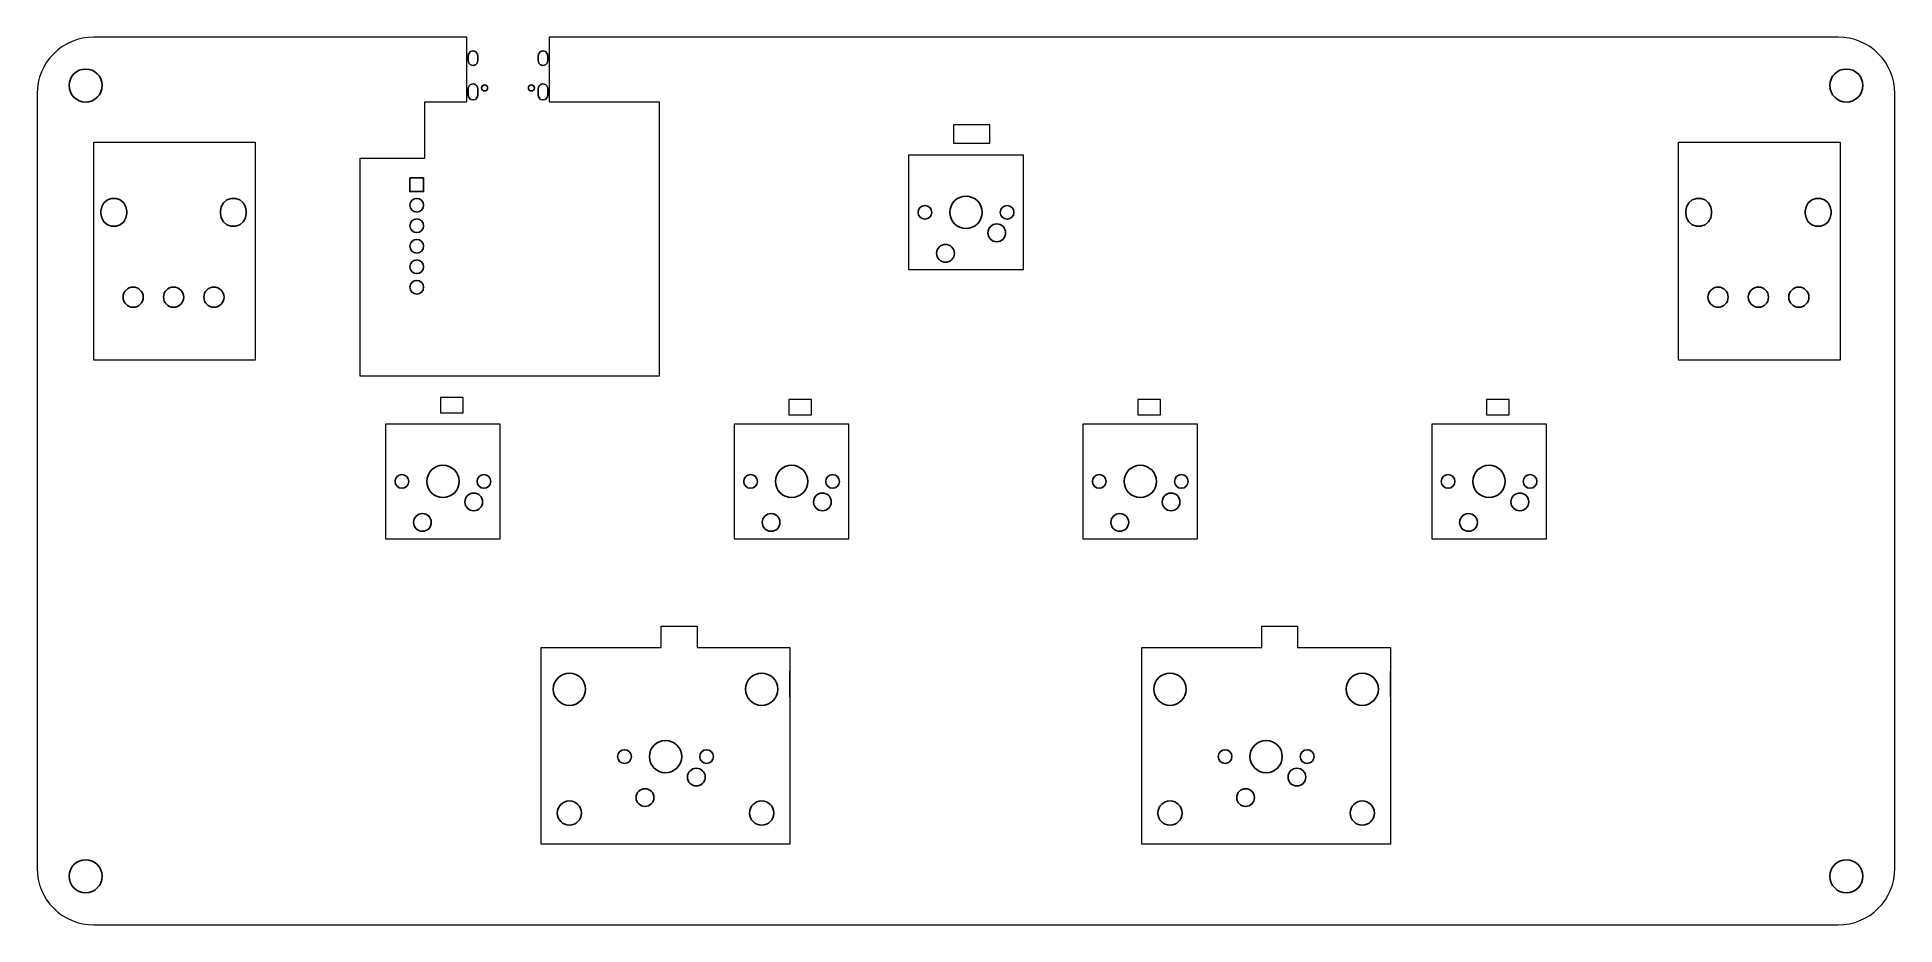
# Model space of a CAD drawing. Header units: millimetres. Extents: x 0 to 230, y -110 to 0.
import ezdxf

# ---------------------------------------------------------------- set-up
doc = ezdxf.new("R2010")
doc.units = ezdxf.units.MM
doc.layers.add('Holes', color=4, linetype='CONTINUOUS')
doc.layers.add('Plate 3', color=7, linetype='CONTINUOUS', lineweight=0)

msp = doc.modelspace()

# ---------------------------------------------------------------- linework, layer by layer
at = {"layer": 'Holes'}
for points in [[(53.37, -2.31), (53.45, -2.01), (53.67, -1.79), (53.97, -1.71), (54.27, -1.79), (54.49, -2.01), (54.57, -2.31), (54.57, -2.91), (54.49, -3.21), (54.27, -3.43), (53.97, -3.51), (53.67, -3.43), (53.45, -3.21), (53.37, -2.91)], [(53.37, -2.31), (53.45, -2.01), (53.67, -1.79), (53.97, -1.71), (54.27, -1.79), (54.49, -2.01), (54.57, -2.31), (54.57, -2.91), (54.49, -3.21), (54.27, -3.43), (53.97, -3.51), (53.67, -3.43), (53.45, -3.21), (53.37, -2.91)], [(53.37, -2.31), (53.45, -2.01), (53.67, -1.79), (53.97, -1.71), (54.27, -1.79), (54.49, -2.01), (54.57, -2.31), (54.57, -2.91), (54.49, -3.21), (54.27, -3.43), (53.97, -3.51), (53.67, -3.43), (53.45, -3.21), (53.37, -2.91)], [(62.02, -2.31), (62.1, -2.01), (62.32, -1.79), (62.62, -1.71), (62.92, -1.79), (63.14, -2.01), (63.22, -2.31), (63.22, -2.91), (63.14, -3.21), (62.92, -3.43), (62.62, -3.51), (62.32, -3.43), (62.1, -3.21), (62.02, -2.91)], [(62.02, -2.31), (62.1, -2.01), (62.32, -1.79), (62.62, -1.71), (62.92, -1.79), (63.14, -2.01), (63.22, -2.31), (63.22, -2.91), (63.14, -3.21), (62.92, -3.43), (62.62, -3.51), (62.32, -3.43), (62.1, -3.21), (62.02, -2.91)], [(62.02, -2.31), (62.1, -2.01), (62.32, -1.79), (62.62, -1.71), (62.92, -1.79), (63.14, -2.01), (63.22, -2.31), (63.22, -2.91), (63.14, -3.21), (62.92, -3.43), (62.62, -3.51), (62.32, -3.43), (62.1, -3.21), (62.02, -2.91)], [(53.37, -6.39), (53.45, -6.09), (53.67, -5.87), (53.97, -5.79), (54.27, -5.87), (54.49, -6.09), (54.57, -6.39), (54.57, -7.19), (54.49, -7.49), (54.27, -7.71), (53.97, -7.79), (53.67, -7.71), (53.45, -7.49), (53.37, -7.19)], [(53.37, -6.39), (53.45, -6.09), (53.67, -5.87), (53.97, -5.79), (54.27, -5.87), (54.49, -6.09), (54.57, -6.39), (54.57, -7.19), (54.49, -7.49), (54.27, -7.71), (53.97, -7.79), (53.67, -7.71), (53.45, -7.49), (53.37, -7.19)], [(53.37, -6.39), (53.45, -6.09), (53.67, -5.87), (53.97, -5.79), (54.27, -5.87), (54.49, -6.09), (54.57, -6.39), (54.57, -7.19), (54.49, -7.49), (54.27, -7.71), (53.97, -7.79), (53.67, -7.71), (53.45, -7.49), (53.37, -7.19)], [(62.02, -6.39), (62.1, -6.09), (62.32, -5.87), (62.62, -5.79), (62.92, -5.87), (63.14, -6.09), (63.22, -6.39), (63.22, -7.19), (63.14, -7.49), (62.92, -7.71), (62.62, -7.79), (62.32, -7.71), (62.1, -7.49), (62.02, -7.19)], [(62.02, -6.39), (62.1, -6.09), (62.32, -5.87), (62.62, -5.79), (62.92, -5.87), (63.14, -6.09), (63.22, -6.39), (63.22, -7.19), (63.14, -7.49), (62.92, -7.71), (62.62, -7.79), (62.32, -7.71), (62.1, -7.49), (62.02, -7.19)], [(62.02, -6.39), (62.1, -6.09), (62.32, -5.87), (62.62, -5.79), (62.92, -5.87), (63.14, -6.09), (63.22, -6.39), (63.22, -7.19), (63.14, -7.49), (62.92, -7.71), (62.62, -7.79), (62.32, -7.71), (62.1, -7.49), (62.02, -7.19)], [(46.14, -17.44), (47.84, -17.44), (47.84, -19.14), (46.14, -19.14)], [(46.14, -17.44), (47.84, -17.44), (47.84, -19.14), (46.14, -19.14)], [(46.14, -17.44), (47.84, -17.44), (47.84, -19.14), (46.14, -19.14)], [(11.09, -21.87), (10.99, -22.41), (10.72, -22.9), (10.29, -23.25), (9.77, -23.44), (9.21, -23.44), (8.69, -23.25), (8.27, -22.9), (7.99, -22.41), (7.89, -21.87), (7.89, -21.57), (7.99, -21.02), (8.27, -20.54), (8.69, -20.18), (9.21, -19.99), (9.77, -19.99), (10.29, -20.18), (10.72, -20.54), (10.99, -21.02), (11.09, -21.57)], [(11.09, -21.87), (10.99, -22.41), (10.72, -22.9), (10.29, -23.25), (9.77, -23.44), (9.21, -23.44), (8.69, -23.25), (8.27, -22.9), (7.99, -22.41), (7.89, -21.87), (7.89, -21.57), (7.99, -21.02), (8.27, -20.54), (8.69, -20.18), (9.21, -19.99), (9.77, -19.99), (10.29, -20.18), (10.72, -20.54), (10.99, -21.02), (11.09, -21.57)], [(11.09, -21.87), (10.99, -22.41), (10.72, -22.9), (10.29, -23.25), (9.77, -23.44), (9.21, -23.44), (8.69, -23.25), (8.27, -22.9), (7.99, -22.41), (7.89, -21.87), (7.89, -21.57), (7.99, -21.02), (8.27, -20.54), (8.69, -20.18), (9.21, -19.99), (9.77, -19.99), (10.29, -20.18), (10.72, -20.54), (10.99, -21.02), (11.09, -21.57)], [(25.89, -21.87), (25.79, -22.41), (25.52, -22.9), (25.09, -23.25), (24.57, -23.44), (24.01, -23.44), (23.49, -23.25), (23.07, -22.9), (22.79, -22.41), (22.69, -21.87), (22.69, -21.57), (22.79, -21.02), (23.07, -20.54), (23.49, -20.18), (24.01, -19.99), (24.57, -19.99), (25.09, -20.18), (25.52, -20.54), (25.79, -21.02), (25.89, -21.57)], [(25.89, -21.87), (25.79, -22.41), (25.52, -22.9), (25.09, -23.25), (24.57, -23.44), (24.01, -23.44), (23.49, -23.25), (23.07, -22.9), (22.79, -22.41), (22.69, -21.87), (22.69, -21.57), (22.79, -21.02), (23.07, -20.54), (23.49, -20.18), (24.01, -19.99), (24.57, -19.99), (25.09, -20.18), (25.52, -20.54), (25.79, -21.02), (25.89, -21.57)], [(25.89, -21.87), (25.79, -22.41), (25.52, -22.9), (25.09, -23.25), (24.57, -23.44), (24.01, -23.44), (23.49, -23.25), (23.07, -22.9), (22.79, -22.41), (22.69, -21.87), (22.69, -21.57), (22.79, -21.02), (23.07, -20.54), (23.49, -20.18), (24.01, -19.99), (24.57, -19.99), (25.09, -20.18), (25.52, -20.54), (25.79, -21.02), (25.89, -21.57)], [(207.31, -21.87), (207.21, -22.41), (206.93, -22.9), (206.51, -23.25), (205.98, -23.44), (205.43, -23.44), (204.91, -23.25), (204.48, -22.9), (204.2, -22.41), (204.11, -21.87), (204.11, -21.57), (204.2, -21.02), (204.48, -20.54), (204.91, -20.18), (205.43, -19.99), (205.98, -19.99), (206.51, -20.18), (206.93, -20.54), (207.21, -21.02), (207.31, -21.57)], [(207.31, -21.87), (207.21, -22.41), (206.93, -22.9), (206.51, -23.25), (205.98, -23.44), (205.43, -23.44), (204.91, -23.25), (204.48, -22.9), (204.2, -22.41), (204.11, -21.87), (204.11, -21.57), (204.2, -21.02), (204.48, -20.54), (204.91, -20.18), (205.43, -19.99), (205.98, -19.99), (206.51, -20.18), (206.93, -20.54), (207.21, -21.02), (207.31, -21.57)], [(207.31, -21.87), (207.21, -22.41), (206.93, -22.9), (206.51, -23.25), (205.98, -23.44), (205.43, -23.44), (204.91, -23.25), (204.48, -22.9), (204.2, -22.41), (204.11, -21.87), (204.11, -21.57), (204.2, -21.02), (204.48, -20.54), (204.91, -20.18), (205.43, -19.99), (205.98, -19.99), (206.51, -20.18), (206.93, -20.54), (207.21, -21.02), (207.31, -21.57)], [(222.11, -21.87), (222.01, -22.41), (221.73, -22.9), (221.31, -23.25), (220.78, -23.44), (220.23, -23.44), (219.71, -23.25), (219.28, -22.9), (219, -22.41), (218.91, -21.87), (218.91, -21.57), (219, -21.02), (219.28, -20.54), (219.71, -20.18), (220.23, -19.99), (220.78, -19.99), (221.31, -20.18), (221.73, -20.54), (222.01, -21.02), (222.11, -21.57)], [(222.11, -21.87), (222.01, -22.41), (221.73, -22.9), (221.31, -23.25), (220.78, -23.44), (220.23, -23.44), (219.71, -23.25), (219.28, -22.9), (219, -22.41), (218.91, -21.87), (218.91, -21.57), (219, -21.02), (219.28, -20.54), (219.71, -20.18), (220.23, -19.99), (220.78, -19.99), (221.31, -20.18), (221.73, -20.54), (222.01, -21.02), (222.11, -21.57)], [(222.11, -21.87), (222.01, -22.41), (221.73, -22.9), (221.31, -23.25), (220.78, -23.44), (220.23, -23.44), (219.71, -23.25), (219.28, -22.9), (219, -22.41), (218.91, -21.87), (218.91, -21.57), (219, -21.02), (219.28, -20.54), (219.71, -20.18), (220.23, -19.99), (220.78, -19.99), (221.31, -20.18), (221.73, -20.54), (222.01, -21.02), (222.11, -21.57)]]:
    msp.add_lwpolyline(points, close=True, dxfattribs=at)
for points in [[(3.95, -6, 1), (8.05, -6, 1)], [(3.95, -6, 1), (8.05, -6, 1)], [(3.95, -6, 1), (8.05, -6, 1)], [(221.95, -6, 1), (226.05, -6, 1)], [(221.95, -6, 1), (226.05, -6, 1)], [(55.02, -6.29, 1), (55.77, -6.29, 1)], [(60.82, -6.29, 1), (61.57, -6.29, 1)], [(46.14, -20.83, 1), (47.84, -20.83, 1)], [(46.14, -20.83, 1), (47.84, -20.83, 1)], [(46.14, -20.83, 1), (47.84, -20.83, 1)], [(113, -21.71, 1), (117, -21.71, 1)], [(46.14, -23.37, 1), (47.84, -23.37, 1)], [(46.14, -23.37, 1), (47.84, -23.37, 1)], [(46.14, -23.37, 1), (47.84, -23.37, 1)], [(109.07, -21.71, 1), (110.77, -21.71, 1)], [(119.23, -21.71, 1), (120.93, -21.71, 1)], [(46.14, -25.91, 1), (47.84, -25.91, 1)], [(46.14, -25.91, 1), (47.84, -25.91, 1)], [(46.14, -25.91, 1), (47.84, -25.91, 1)], [(46.14, -28.45, 1), (47.84, -28.45, 1)], [(46.14, -28.45, 1), (47.84, -28.45, 1)], [(46.14, -28.45, 1), (47.84, -28.45, 1)], [(10.64, -32.22, 1), (13.14, -32.22, 1)], [(10.64, -32.22, 1), (13.14, -32.22, 1)], [(10.64, -32.22, 1), (13.14, -32.22, 1)], [(15.64, -32.22, 1), (18.14, -32.22, 1)], [(15.64, -32.22, 1), (18.14, -32.22, 1)], [(15.64, -32.22, 1), (18.14, -32.22, 1)], [(20.64, -32.22, 1), (23.14, -32.22, 1)], [(20.64, -32.22, 1), (23.14, -32.22, 1)], [(20.64, -32.22, 1), (23.14, -32.22, 1)], [(46.14, -30.99, 1), (47.84, -30.99, 1)], [(46.14, -30.99, 1), (47.84, -30.99, 1)], [(46.14, -30.99, 1), (47.84, -30.99, 1)], [(87.48, -55.05, 1), (89.18, -55.05, 1)], [(91.41, -55.05, 1), (95.41, -55.05, 1)], [(97.64, -55.05, 1), (99.34, -55.05, 1)], [(130.65, -55.05, 1), (132.35, -55.05, 1)], [(134.58, -55.05, 1), (138.58, -55.05, 1)], [(140.81, -55.05, 1), (142.51, -55.05, 1)], [(173.83, -55.05, 1), (175.53, -55.05, 1)], [(177.76, -55.05, 1), (181.76, -55.05, 1)], [(183.99, -55.05, 1), (185.69, -55.05, 1)], [(52.95, -57.59, 1), (55.15, -57.59, 1)], [(52.95, -57.59, 1), (55.15, -57.59, 1)], [(52.95, -57.59, 1), (55.15, -57.59, 1)], [(46.6, -60.13, 1), (48.8, -60.13, 1)], [(46.6, -60.13, 1), (48.8, -60.13, 1)], [(46.6, -60.13, 1), (48.8, -60.13, 1)], [(75.8, -89.15, 1), (79.8, -89.15, 1)], [(150.16, -89.15, 1), (154.16, -89.15, 1)], [(71.87, -89.15, 1), (73.57, -89.15, 1)], [(82.03, -89.15, 1), (83.73, -89.15, 1)], [(146.23, -89.15, 1), (147.93, -89.15, 1)], [(156.39, -89.15, 1), (158.09, -89.15, 1)], [(138.76, -96.15, 1), (141.76, -96.15, 1)], [(138.76, -96.15, 1), (141.76, -96.15, 1)], [(138.76, -96.15, 1), (141.76, -96.15, 1)], [(162.56, -96.15, 1), (165.56, -96.15, 1)], [(162.56, -96.15, 1), (165.56, -96.15, 1)], [(162.56, -96.15, 1), (165.56, -96.15, 1)], [(3.95, -103.98, 1), (8.05, -103.98, 1)], [(3.95, -103.98, 1), (8.05, -103.98, 1)], [(3.95, -103.98, 1), (8.05, -103.98, 1)], [(221.95, -103.98, 1), (226.05, -103.98, 1)], [(221.95, -103.98, 1), (226.05, -103.98, 1)], [(221.95, -103.98, 1), (226.05, -103.98, 1)]]:
    msp.add_lwpolyline(points, format="xyb", close=True, dxfattribs=at)
for points in [[(117.71, -24.25, 1), (119.91, -24.25), (119.91, -24.25, 1), (117.71, -24.25, 1)], [(117.71, -24.25, 1), (119.91, -24.25), (119.91, -24.25, 1), (117.71, -24.25, 1)], [(117.71, -24.25, 1), (119.91, -24.25), (119.91, -24.25, 1), (117.71, -24.25, 1)], [(111.36, -26.79, 1), (113.56, -26.79), (113.56, -26.79, 1), (111.36, -26.79, 1)], [(111.36, -26.79, 1), (113.56, -26.79), (113.56, -26.79, 1), (111.36, -26.79, 1)], [(111.36, -26.79, 1), (113.56, -26.79), (113.56, -26.79, 1), (111.36, -26.79, 1)], [(206.86, -32.22, 1), (209.36, -32.22), (209.36, -32.22, 1), (206.86, -32.22, 1)], [(206.86, -32.22, 1), (209.36, -32.22), (209.36, -32.22, 1), (206.86, -32.22, 1)], [(206.86, -32.22, 1), (209.36, -32.22), (209.36, -32.22, 1), (206.86, -32.22, 1)], [(211.86, -32.22, 1), (214.36, -32.22), (214.36, -32.22, 1), (211.86, -32.22, 1)], [(211.86, -32.22, 1), (214.36, -32.22), (214.36, -32.22, 1), (211.86, -32.22, 1)], [(211.86, -32.22, 1), (214.36, -32.22), (214.36, -32.22, 1), (211.86, -32.22, 1)], [(216.86, -32.22, 1), (219.36, -32.22), (219.36, -32.22, 1), (216.86, -32.22, 1)], [(216.86, -32.22, 1), (219.36, -32.22), (219.36, -32.22, 1), (216.86, -32.22, 1)], [(216.86, -32.22, 1), (219.36, -32.22), (219.36, -32.22, 1), (216.86, -32.22, 1)], [(44.31, -55.05, 1), (46.01, -55.05), (46.01, -55.05, 1), (44.31, -55.05, 1)], [(48.24, -55.05, 1), (52.24, -55.05), (52.24, -55.05, 1), (48.24, -55.05, 1)], [(54.47, -55.05, 1), (56.17, -55.05), (56.17, -55.05, 1), (54.47, -55.05, 1)], [(96.12, -57.59, 1), (98.32, -57.59), (98.32, -57.59, 1), (96.12, -57.59, 1)], [(96.12, -57.59, 1), (98.32, -57.59), (98.32, -57.59, 1), (96.12, -57.59, 1)], [(96.12, -57.59, 1), (98.32, -57.59), (98.32, -57.59, 1), (96.12, -57.59, 1)], [(139.29, -57.59, 1), (141.49, -57.59), (141.49, -57.59, 1), (139.29, -57.59, 1)], [(139.29, -57.59, 1), (141.49, -57.59), (141.49, -57.59, 1), (139.29, -57.59, 1)], [(139.29, -57.59, 1), (141.49, -57.59), (141.49, -57.59, 1), (139.29, -57.59, 1)], [(182.47, -57.59, 1), (184.67, -57.59), (184.67, -57.59, 1), (182.47, -57.59, 1)], [(182.47, -57.59, 1), (184.67, -57.59), (184.67, -57.59, 1), (182.47, -57.59, 1)], [(182.47, -57.59, 1), (184.67, -57.59), (184.67, -57.59, 1), (182.47, -57.59, 1)], [(89.77, -60.13, 1), (91.97, -60.13), (91.97, -60.13, 1), (89.77, -60.13, 1)], [(89.77, -60.13, 1), (91.97, -60.13), (91.97, -60.13, 1), (89.77, -60.13, 1)], [(89.77, -60.13, 1), (91.97, -60.13), (91.97, -60.13, 1), (89.77, -60.13, 1)], [(132.94, -60.13, 1), (135.14, -60.13), (135.14, -60.13, 1), (132.94, -60.13, 1)], [(132.94, -60.13, 1), (135.14, -60.13), (135.14, -60.13, 1), (132.94, -60.13, 1)], [(132.94, -60.13, 1), (135.14, -60.13), (135.14, -60.13, 1), (132.94, -60.13, 1)], [(176.12, -60.13, 1), (178.32, -60.13), (178.32, -60.13, 1), (176.12, -60.13, 1)], [(176.12, -60.13, 1), (178.32, -60.13), (178.32, -60.13, 1), (176.12, -60.13, 1)], [(176.12, -60.13, 1), (178.32, -60.13), (178.32, -60.13, 1), (176.12, -60.13, 1)], [(63.9, -80.8, 1), (67.9, -80.8), (67.9, -80.8, 1), (63.9, -80.8, 1)], [(63.9, -80.8, 1), (67.9, -80.8), (67.9, -80.8, 1), (63.9, -80.8, 1)], [(63.9, -80.8, 1), (67.9, -80.8), (67.9, -80.8, 1), (63.9, -80.8, 1)], [(87.7, -80.8, 1), (91.7, -80.8), (91.7, -80.8, 1), (87.7, -80.8, 1)], [(87.7, -80.8, 1), (91.7, -80.8), (91.7, -80.8, 1), (87.7, -80.8, 1)], [(87.7, -80.8, 1), (91.7, -80.8), (91.7, -80.8, 1), (87.7, -80.8, 1)], [(138.26, -80.8, 1), (142.26, -80.8), (142.26, -80.8, 1), (138.26, -80.8, 1)], [(138.26, -80.8, 1), (142.26, -80.8), (142.26, -80.8, 1), (138.26, -80.8, 1)], [(138.26, -80.8, 1), (142.26, -80.8), (142.26, -80.8, 1), (138.26, -80.8, 1)], [(162.06, -80.8, 1), (166.06, -80.8), (166.06, -80.8, 1), (162.06, -80.8, 1)], [(162.06, -80.8, 1), (166.06, -80.8), (166.06, -80.8, 1), (162.06, -80.8, 1)], [(162.06, -80.8, 1), (166.06, -80.8), (166.06, -80.8, 1), (162.06, -80.8, 1)], [(80.51, -91.69, 1), (82.71, -91.69), (82.71, -91.69, 1), (80.51, -91.69, 1)], [(80.51, -91.69, 1), (82.71, -91.69), (82.71, -91.69, 1), (80.51, -91.69, 1)], [(80.51, -91.69, 1), (82.71, -91.69), (82.71, -91.69, 1), (80.51, -91.69, 1)], [(154.87, -91.69, 1), (157.07, -91.69), (157.07, -91.69, 1), (154.87, -91.69, 1)], [(154.87, -91.69, 1), (157.07, -91.69), (157.07, -91.69, 1), (154.87, -91.69, 1)], [(154.87, -91.69, 1), (157.07, -91.69), (157.07, -91.69, 1), (154.87, -91.69, 1)], [(74.16, -94.23, 1), (76.36, -94.23), (76.36, -94.23, 1), (74.16, -94.23, 1)], [(74.16, -94.23, 1), (76.36, -94.23), (76.36, -94.23, 1), (74.16, -94.23, 1)], [(74.16, -94.23, 1), (76.36, -94.23), (76.36, -94.23, 1), (74.16, -94.23, 1)], [(148.52, -94.23, 1), (150.72, -94.23), (150.72, -94.23, 1), (148.52, -94.23, 1)], [(148.52, -94.23, 1), (150.72, -94.23), (150.72, -94.23, 1), (148.52, -94.23, 1)], [(148.52, -94.23, 1), (150.72, -94.23), (150.72, -94.23, 1), (148.52, -94.23, 1)], [(64.4, -96.15, 1), (67.4, -96.15), (67.4, -96.15, 1), (64.4, -96.15, 1)], [(64.4, -96.15, 1), (67.4, -96.15), (67.4, -96.15, 1), (64.4, -96.15, 1)], [(64.4, -96.15, 1), (67.4, -96.15), (67.4, -96.15, 1), (64.4, -96.15, 1)], [(88.2, -96.15, 1), (91.2, -96.15), (91.2, -96.15, 1), (88.2, -96.15, 1)], [(88.2, -96.15, 1), (91.2, -96.15), (91.2, -96.15, 1), (88.2, -96.15, 1)], [(88.2, -96.15, 1), (91.2, -96.15), (91.2, -96.15, 1), (88.2, -96.15, 1)]]:
    msp.add_lwpolyline(points, format="xyb", dxfattribs=at)
at = {"layer": 'Plate 3'}
for points in [[(63.4, -2.31), (63.4, -7.19), (63.4, -8), (77, -8), (77, -42), (40, -42), (40, -15), (48, -15), (48, -8), (53.18, -8), (53.18, 0), (7, 0, 0.414214), (0, -7), (0, -103, 0.414214), (7, -110), (223, -110, 0.414214), (230, -103), (230, -7, 0.414214), (223, 0), (63.4, 0)], [(3.95, -6, 1), (8.05, -6, 1)], [(221.95, -6, 1), (226.05, -6, 1)], [(3.95, -103.98, 1), (8.05, -103.98, 1)], [(221.95, -103.98, 1), (226.05, -103.98, 1)]]:
    msp.add_lwpolyline(points, format="xyb", close=True, dxfattribs=at)
for points in [[(113.47, -13.15), (117.97, -13.15), (117.97, -10.85), (113.47, -10.85)], [(7, -13), (27, -13), (27, -40.01), (7, -40.01)], [(203.22, -13), (223.22, -13), (223.22, -40.01), (203.22, -40.01)], [(107.9, -28.81), (122.1, -28.81), (122.1, -14.61), (107.9, -14.61)], [(49.94, -46.57), (52.74, -46.57), (52.74, -44.67), (49.94, -44.67)], [(93.07, -46.79), (95.87, -46.79), (95.87, -44.89), (93.07, -44.89)], [(136.28, -46.79), (139.08, -46.79), (139.08, -44.89), (136.28, -44.89)], [(179.45, -46.81), (182.25, -46.81), (182.25, -44.91), (179.45, -44.91)], [(43.14, -62.15), (57.34, -62.15), (57.34, -47.95), (43.14, -47.95)], [(86.31, -62.15), (100.51, -62.15), (100.51, -47.95), (86.31, -47.95)], [(129.48, -62.15), (143.68, -62.15), (143.68, -47.95), (129.48, -47.95)], [(172.66, -62.15), (186.86, -62.15), (186.86, -47.95), (172.66, -47.95)], [(62.4, -80.8), (62.4, -75.63), (77.27, -75.63), (77.27, -73), (81.7, -73), (81.7, -75.63), (93.2, -75.63), (93.2, -81.8), (93.2, -78.52), (93.2, -97.08), (93.2, -100), (62.4, -100), (62.4, -96.15)], [(136.76, -80.8), (136.76, -75.63), (151.63, -75.63), (151.63, -73), (156.06, -73), (156.06, -75.63), (167.56, -75.63), (167.56, -81.8), (167.56, -78.52), (167.56, -97.08), (167.56, -100), (136.76, -100), (136.76, -96.15)]]:
    msp.add_lwpolyline(points, close=True, dxfattribs=at)

doc.saveas('drawing.dxf')
